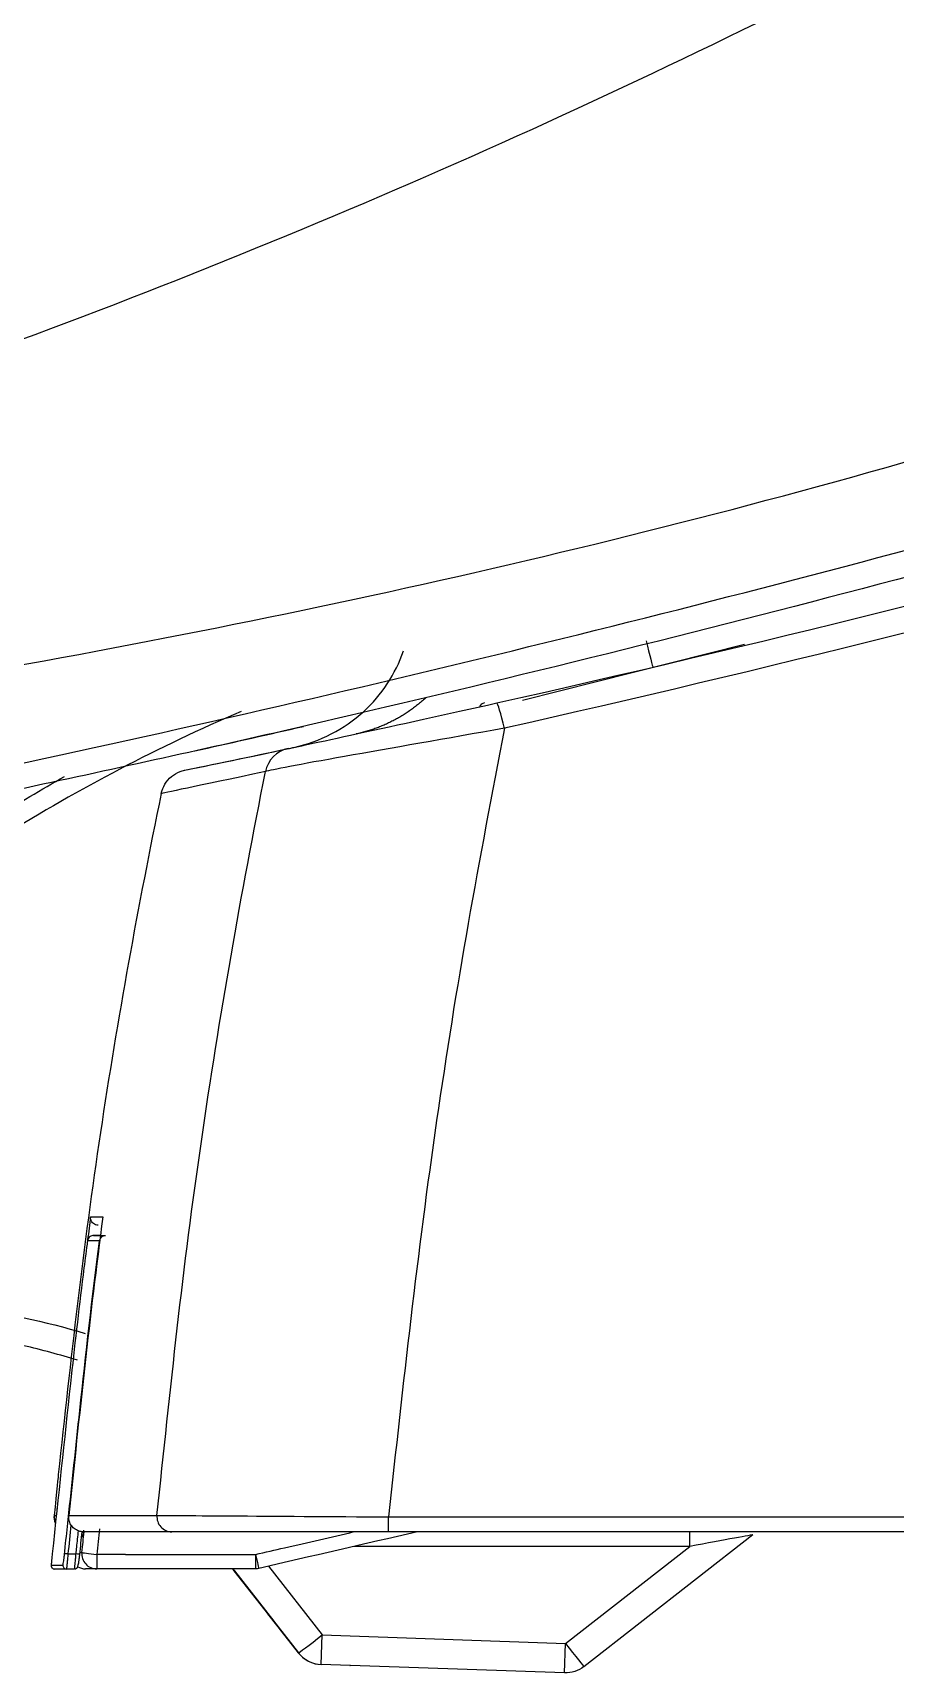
# Model space of a CAD drawing. Header units: millimetres. Extents: x 28 to 2974, y 8 to 3716.
# Drawn here: x 1909.7 to 1967.6, y 548.7 to 658.9 of the extents above; entities that cross this region are included whole.
import ezdxf

# ---------------------------------------------------------------- set-up
doc = ezdxf.new("R2010")
doc.units = ezdxf.units.MM
doc.layers.add('1LINE', color=7, linetype='CONTINUOUS')

msp = doc.modelspace()

# ---------------------------------------------------------------- linework, layer by layer
at = {"layer": '1LINE', "linetype": 'Continuous'}
for p, q in [((1957.45, 617.85), (1942.56, 614.07)), ((1914.24, 578.14), (1913.75, 578.14)), ((1958.01, 558.04), (1946.67, 549.18)), ((1912.04, 556.75), (1912.58, 556.75)), ((1913.97, 556.72), (1913.97, 555.75)), ((1924.63, 556.72), (1924.63, 555.75)), ((1953.79, 557.26), (1931.26, 557.26)), ((1945.44, 550.74), (1953.79, 557.26)), ((1912.47, 555.74), (1911.93, 555.74)), ((1923.1, 555.75), (1927.52, 550.1)), ((1927.52, 550.1), (1923.1, 555.75)), ((1923.2, 555.62), (1923.1, 555.75)), ((1923.1, 555.75), (1923.21, 555.62)), ((1925.85, 552.23), (1923.2, 555.62)), ((1923.21, 555.62), (1925.85, 552.23)), ((1925.49, 555.93), (1929.1, 551.31)), ((1925.45, 552.74), (1926.15, 551.85)), ((1926.15, 551.85), (1925.45, 552.74)), ((1925.85, 552.23), (1925.45, 552.74)), ((1925.45, 552.74), (1925.85, 552.23)), ((1926.15, 551.85), (1926.28, 551.68)), ((1926.28, 551.68), (1926.15, 551.85)), ((1926.28, 551.68), (1926.62, 551.25)), ((1926.62, 551.25), (1926.28, 551.68)), ((1926.62, 551.25), (1927.52, 550.1)), ((1927.52, 550.1), (1926.62, 551.25)), ((1929.03, 549.33), (1929.1, 551.31)), ((1929.1, 551.31), (1945.44, 550.74)), ((1927.52, 550.1), (1927.52, 550.1)), ((1927.52, 550.1), (1927.52, 550.1)), ((1945.37, 548.76), (1945.44, 550.74)), ((1945.37, 548.76), (1929.03, 549.33)), ((1929.03, 549.33), (1929.03, 549.33)), ((1929.03, 549.33), (1929.03, 549.33)), ((1930.96, 549.26), (1930.97, 549.26))]:
    msp.add_line(p, q, dxfattribs=at)
at = {"layer": '1LINE', "linetype": 'Continuous', "extrusion": (6.12303e-17, 0, -1)}
for start in [24.4159, 24.4116]:
    msp.add_arc((-1940.14, 613.46), 0.5, start, 75.7651, dxfattribs=at)
at = {"layer": '1LINE', "linetype": 'Continuous'}
for centre, radius, start, end in [((1674.68, 1796.33), 1212, 281.67107, 282.02617), ((1929.1, 551.33), 2, 218, 268.005), ((1929.1, 551.33), 2, 218, 268.005)]:
    msp.add_arc(centre, radius, start, end, dxfattribs=at)
at = {"layer": '1LINE', "linetype": 'Continuous', "extrusion": (0, 0, -1)}
for centre, radius, start, end in [((-1924.63, 556.75), 1, 256.9733, 270.0004), ((-1945.44, 550.76), 2, 232, 271.995)]:
    msp.add_arc(centre, radius, start, end, dxfattribs=at)
at = {"layer": '1LINE', "linetype": 'Continuous'}
for centre, major_axis, ratio, start_param, end_param in [((1941.26, 611.96), (0.44, -1.95), 0.064556, 1.681919, 3.141593), ((1927.25, 608.9), (0.42, -1.96), 0.996949, 3.141593, 4.298878), ((1914.39, 577.76), (-0.228, 0.03), 0.013843, 5.724595, 6.255513), ((1912.1, 559.24), (0, 1), 0.999997, 1.464392, 1.987522), ((1912.1, 559.24), (-0.995, 0.104), 0.696976, 6.279705, 6.804488), ((1919.01, 559.24), (0, 1), 0.997223, 1.464044, 3.141593), ((1933.53, 559.24), (0, 1), 0.034413, 3.141593, 4.713142), ((1953.79, 557.25), (0, -1), 0.000302, 1.579523, 3.139825), ((1953.75, 557.25), (4.26, 0.79), 0.000599, 6.282036, 7.846141), ((1912.04, 556.75), (-0.229, 0.024), 0.013882, 4.713867, 6.255247), ((1912.58, 556.75), (-0.229, 0.024), 0.013882, 3.113695, 4.713867), ((1913.97, 556.75), (0, -1), 0.999624, 4.606052, 6.283179), ((1913.97, 556.75), (0.994, -0.107), 0.034699, 3.168894, 4.716127), ((1924.63, 556.75), (-0.225, 0.974), 0.007871, 1.604804, 3.141593), ((1911.14, 555.97), (0, 0.23), 0.999934, 1.464394, 3.141586), ((1911.93, 555.97), (0, 0.23), 0.999614, 1.464386, 3.141586), ((1913.21, 556.75), (0, 1), 0.99993, 2.596786, 3.141586), ((1929.1, 551.33), (-1.58, -1.23), 0.006691, 0, 1.565186), ((1945.44, 550.76), (-1.23, 1.58), 0.00561, 1.577487, 3.141593)]:
    msp.add_ellipse(centre, major_axis=major_axis, ratio=ratio, start_param=start_param, end_param=end_param, dxfattribs=at)
for points, knots in [([(2037.05, 723.83), (2027.31, 718.64), (2006.77, 708.13), (1974.93, 693.27), (1941.64, 679.18), (1907.85, 666.36), (1873.62, 654.83), (1839.01, 644.62), (1806.58, 636.39), (1776.46, 629.85), (1748.73, 624.69), (1720.89, 620.37), (1693.16, 615.52), (1665.57, 611.01), (1638.08, 607.2), (1610.63, 604.74), (1584.9, 603.6), (1568.35, 602.8), (1560.96, 602.49)], [0, 0, 0, 0, 0.066765, 0.139737, 0.212696, 0.285624, 0.358506, 0.431327, 0.504073, 0.561048, 0.617964, 0.674825, 0.731644, 0.788406, 0.844085, 0.89968, 0.955204, 1, 1, 1, 1]), ([(2036.45, 705.08), (2031.67, 701.93), (2026.89, 698.82), (2016.98, 692.51), (2011.99, 689.39), (1996.83, 680.19), (1986.49, 674.26), (1965.62, 663.11), (1955.04, 657.86), (1933.37, 647.95), (1922.26, 643.32), (1899.49, 634.77), (1887.78, 630.84), (1863.9, 623.75), (1851.76, 620.59), (1827.14, 615.2), (1814.76, 613), (1796.2, 610.47), (1790.03, 609.76), (1777.69, 608.52), (1771.52, 607.99), (1759.21, 607.12), (1753.07, 606.77), (1740.78, 606.24), (1734.66, 606.08), (1716.44, 605.42), (1704.58, 604.88), (1681.45, 603.85), (1670.18, 603.36), (1653.78, 602.81), (1648.37, 602.66), (1637.9, 602.43), (1632.81, 602.35), (1622.95, 602.28), (1618.17, 602.29), (1608.92, 602.38), (1604.45, 602.48), (1595.87, 602.59), (1591.79, 602.62), (1584.38, 602.66), (1581.02, 602.66), (1574.99, 602.65), (1572.31, 602.63), (1567.59, 602.58), (1565.56, 602.55), (1562.3, 602.5), (1561.04, 602.48), (1559.27, 602.44), (1558.76, 602.42), (1558.63, 602.42)], [0, 0, 0, 0, 0.03125, 0.03125, 0.0625, 0.0625, 0.125, 0.125, 0.1875, 0.1875, 0.25, 0.25, 0.3125, 0.3125, 0.375, 0.375, 0.4375, 0.4375, 0.46875, 0.46875, 0.5, 0.5, 0.53125, 0.53125, 0.5625, 0.5625, 0.625, 0.625, 0.6875, 0.6875, 0.71875, 0.71875, 0.75, 0.75, 0.78125, 0.78125, 0.8125, 0.8125, 0.84375, 0.84375, 0.875, 0.875, 0.90625, 0.90625, 0.9375, 0.9375, 0.96875, 0.96875, 1, 1, 1, 1]), ([(1621.79, 605.89), (1640.26, 607.5), (1658.61, 610.11), (1696.49, 616.23), (1715.99, 619.78), (1755.16, 626.05), (1774.61, 629.68), (1832.43, 642.56), (1870.34, 653.57), (1917.48, 670.51), (1927.31, 674.22), (1937.09, 678.1)], [0, 0, 0, 0, 0.171283, 0.171283, 0.354228, 0.354228, 0.537174, 0.537174, 0.903064, 0.903064, 1, 1, 1, 1]), ([(1556.73, 600.63), (1556.7, 600.39), (1558.1, 600.17), (1562.33, 599.86), (1564.12, 599.76), (1568.34, 599.54), (1570.77, 599.43), (1576.28, 599.19), (1579.36, 599.06), (1586.21, 598.77), (1590, 598.62), (1598.07, 598.26), (1602.3, 598.04), (1611.09, 597.65), (1615.67, 597.49), (1629.84, 597.14), (1639.93, 597.06), (1661.11, 597.18), (1672.03, 597.38), (1694.43, 597.85), (1705.91, 598.13), (1723.51, 598.46), (1729.43, 598.55), (1741.41, 598.68), (1747.58, 598.8), (1765.94, 599.41), (1778.23, 600.17), (1796.71, 601.87), (1802.88, 602.52), (1815.26, 603.78), (1821.47, 604.42), (1840.15, 606.44), (1852.71, 607.94), (1877.57, 611.31), (1889.94, 613.19), (1927.09, 619.56), (1951.67, 625.01), (1988.36, 636.13), (2000.57, 640.32), (2025.1, 649.41), (2037.3, 654.21), (2049.23, 659.27)], [0, 0, 0, 0, 0.0625, 0.0625, 0.09375, 0.09375, 0.125, 0.125, 0.15625, 0.15625, 0.1875, 0.1875, 0.21875, 0.21875, 0.25, 0.25, 0.3125, 0.3125, 0.375, 0.375, 0.4375, 0.4375, 0.46875, 0.46875, 0.5, 0.5, 0.5625, 0.5625, 0.59375, 0.59375, 0.625, 0.625, 0.6875, 0.6875, 0.75, 0.75, 0.875, 0.875, 0.9375, 0.9375, 1, 1, 1, 1]), ([(1555.17, 586.01), (1555.16, 586.01), (1556.59, 585.89), (1562.28, 585.47), (1566.44, 585.16), (1577.39, 584.46), (1584.37, 584.04), (1596.46, 583.47), (1600.7, 583.29), (1609.46, 582.97), (1613.99, 582.82), (1628, 582.46), (1637.89, 582.32), (1658.75, 582.3), (1669.77, 582.42), (1692.32, 583), (1703.78, 583.44), (1727.01, 584.69), (1738.79, 585.48), (1762.66, 587.45), (1774.75, 588.61), (1799.19, 591.35), (1811.55, 592.92), (1836.15, 596.39), (1848.37, 598.32), (1872.7, 602.55), (1884.81, 604.85), (1921, 612.27), (1944.92, 617.92), (1992.33, 630.61), (2015.81, 637.63), (2039.07, 645.32)], [0, 0, 0, 0, 0.0625, 0.0625, 0.125, 0.125, 0.1875, 0.1875, 0.21875, 0.21875, 0.25, 0.25, 0.3125, 0.3125, 0.375, 0.375, 0.4375, 0.4375, 0.5, 0.5, 0.5625, 0.5625, 0.625, 0.625, 0.6875, 0.6875, 0.75, 0.75, 0.875, 0.875, 1, 1, 1, 1]), ([(2039.42, 643.51), (2015.8, 635.72), (1991.87, 628.61), (1955.5, 618.97), (1943.31, 615.94), (1924.94, 611.66), (1918.81, 610.28), (1909.58, 608.28), (1906.5, 607.62), (1901.88, 606.65), (1900.34, 606.33), (1897.26, 605.7), (1895.72, 605.39), (1894.17, 605.08)], [0, 0, 0, 0, 0.5, 0.5, 0.75, 0.75, 0.875, 0.875, 0.9375, 0.9375, 0.96875, 0.96875, 1, 1, 1, 1]), ([(1927.21, 610.93), (1928.95, 611.3), (1930.59, 612.15), (1933.09, 614.45), (1934.02, 615.85), (1934.56, 617.41)], [0, 0, 0, 0, 0.520654, 0.520654, 1, 1, 1, 1]), ([(1927.21, 610.93), (1928.95, 611.3), (1930.59, 612.15), (1933.09, 614.45), (1934.02, 615.85), (1934.56, 617.41)], [0, 0, 0, 0, 0.520654, 0.520654, 1, 1, 1, 1]), ([(1926.84, 610.85), (1927.1, 610.91), (1928.85, 611.28), (1934.14, 612.43), (1937.49, 613.16), (1940.82, 613.91)], [0, 0, 0, 0, 0.5, 0.5, 1, 1, 1, 1]), ([(1920.56, 610.69), (1922.83, 611.2), (1925.1, 611.71), (1927.53, 612.27), (1927.69, 612.3), (1927.84, 612.34)], [0, 0, 0, 0, 0.93532, 0.93532, 1, 1, 1, 1]), ([(1941.34, 612.21), (1937.49, 611.53), (1933.63, 610.86), (1927.59, 609.78), (1925.61, 609.41), (1925.3, 609.3)], [0, 0, 0, 0, 0.5, 0.5, 1, 1, 1, 1]), ([(1941.34, 612.21), (1940.51, 607.85), (1939.67, 603.48), (1938.13, 594.7), (1937.43, 590.29), (1935.5, 577.03), (1934.52, 568.13), (1933.56, 559.24)], [0, 0, 0, 0, 0.25, 0.25, 0.5, 0.5, 1, 1, 1, 1]), ([(1918.3, 607.83), (1918.35, 608.05), (1918.43, 608.27), (1918.66, 608.65), (1918.81, 608.83), (1919.16, 609.11), (1919.36, 609.23), (1919.66, 609.34), (1919.76, 609.37), (1919.86, 609.39)], [0, 0, 0, 0, 0.290266, 0.290266, 0.580532, 0.580532, 0.870799, 0.870799, 1, 1, 1, 1]), ([(1918.01, 559.34), (1918.46, 563.53), (1918.9, 567.73), (1919.85, 576.1), (1920.39, 580.29), (1922.2, 592.8), (1923.66, 601.09), (1925.3, 609.3)], [0, 0, 0, 0, 0.25, 0.25, 0.5, 0.5, 1, 1, 1, 1]), ([(1918.3, 607.83), (1916.74, 600.28), (1915.36, 592.68), (1913.07, 577.42), (1912.21, 569.75), (1911.39, 562.08)], [0, 0, 0, 0, 0.5, 0.5, 1, 1, 1, 1]), ([(1918.3, 607.83), (1916.74, 600.28), (1915.36, 592.68), (1913.07, 577.42), (1912.21, 569.75), (1911.39, 562.08)], [0, 0, 0, 0, 0.5, 0.5, 1, 1, 1, 1]), ([(1913.56, 579.4), (1913.64, 579.4), (1913.75, 579.4), (1914.02, 579.4), (1914.19, 579.4), (1914.38, 579.4)], [0, 0, 0, 0, 0.499966, 0.499966, 1, 1, 1, 1]), ([(1914.06, 578.84), (1914, 578.84), (1913.95, 578.85), (1913.84, 578.88), (1913.79, 578.91), (1913.7, 578.98), (1913.66, 579.02), (1913.61, 579.12), (1913.58, 579.17), (1913.56, 579.28), (1913.56, 579.35), (1913.56, 579.4)], [0, 0, 0, 0, 0.197721, 0.197721, 0.395443, 0.395443, 0.593157, 0.593157, 0.790883, 0.790883, 1, 1, 1, 1]), ([(1913.35, 577.79), (1913.33, 577.64), (1913.31, 577.49), (1913.21, 576.73), (1913.13, 576.12), (1912.75, 573.07), (1912.47, 570.64), (1911.79, 564.39), (1911.39, 560.58), (1910.98, 556.77)], [0, 0, 0, 0, 0.021746, 0.021746, 0.108732, 0.108732, 0.4567, 0.4567, 1, 1, 1, 1]), ([(1911.81, 556.77), (1911.82, 556.92), (1911.84, 557.08), (1911.92, 557.84), (1911.99, 558.45), (1912.31, 561.5), (1912.57, 563.94), (1913.24, 570.19), (1913.66, 573.99), (1914.16, 577.79)], [0, 0, 0, 0, 0.021748, 0.021748, 0.108741, 0.108741, 0.456712, 0.456712, 1, 1, 1, 1]), ([(1913.75, 578.14), (1913.74, 578.14), (1913.72, 578.14), (1913.67, 578.13), (1913.62, 578.12), (1913.54, 578.08), (1913.5, 578.06), (1913.44, 577.99), (1913.41, 577.96), (1913.37, 577.88), (1913.36, 577.83), (1913.35, 577.79)], [0, 0, 0, 0, 0.062265, 0.062265, 0.296704, 0.296704, 0.531144, 0.531144, 0.765569, 0.765569, 1, 1, 1, 1]), ([(1914.16, 577.79), (1913.97, 577.79), (1913.81, 577.79), (1913.54, 577.79), (1913.43, 577.79), (1913.35, 577.79)], [0, 0, 0, 0, 0.500068, 0.500068, 1, 1, 1, 1]), ([(1913.75, 578.14), (1913.83, 578.14), (1913.93, 578.14), (1914.2, 578.14), (1914.37, 578.14), (1914.56, 578.14)], [0, 0, 0, 0, 0.499853, 0.499853, 1, 1, 1, 1]), ([(1914.16, 577.79), (1914.16, 577.8), (1914.17, 577.81), (1914.18, 577.87), (1914.2, 577.91), (1914.24, 577.99), (1914.27, 578.02), (1914.34, 578.08), (1914.38, 578.1), (1914.47, 578.13), (1914.51, 578.14), (1914.56, 578.14)], [0, 0, 0, 0, 0.062659, 0.062659, 0.296912, 0.296912, 0.531247, 0.531247, 0.765641, 0.765641, 1, 1, 1, 1]), ([(1912.67, 569.78), (1911.48, 570.12), (1909.16, 570.78), (1905.73, 571.42), (1902.48, 571.81), (1899.44, 571.98), (1897.49, 571.93), (1896.55, 571.91)], [0, 0, 0, 0, 0.227334, 0.44107, 0.641085, 0.827363, 1, 1, 1, 1]), ([(1911.11, 559.34), (1911.12, 559.34), (1911.13, 559.34), (1911.18, 559.34), (1911.21, 559.34), (1911.25, 559.34)], [0, 0, 0, 0, 0.444361, 0.444361, 1, 1, 1, 1]), ([(1913.09, 558.24), (1912.97, 558.24), (1912.86, 558.26), (1912.65, 558.33), (1912.55, 558.39), (1912.37, 558.53), (1912.3, 558.61), (1912.18, 558.8), (1912.13, 558.91), (1912.1, 559.08), (1912.09, 559.15), (1912.09, 559.26), (1912.09, 559.3), (1912.09, 559.34)], [0, 0, 0, 0, 0.201525, 0.201525, 0.403048, 0.403048, 0.604604, 0.604604, 0.806137, 0.806137, 0.926683, 0.926683, 1, 1, 1, 1]), ([(1918.01, 559.34), (1918.3, 559.34), (1920.13, 559.33), (1925.84, 559.29), (1929.7, 559.27), (1933.56, 559.24)], [0, 0, 0, 0, 0.5, 0.5, 1, 1, 1, 1]), ([(1933.56, 559.24), (1934.23, 559.24), (1934.89, 559.24), (1938.23, 559.24), (1940.89, 559.24), (1951.92, 559.24), (1960.28, 559.24), (1968.63, 559.24)], [0, 0, 0, 0, 0.056976, 0.056976, 0.28488, 0.28488, 1, 1, 1, 1]), ([(1912.58, 556.75), (1912.6, 556.9), (1912.61, 557.06), (1912.67, 557.57), (1912.71, 557.94), (1912.74, 558.3)], [0, 0, 0, 0, 0.295275, 0.295275, 1, 1, 1, 1]), ([(1933.53, 558.24), (1929.92, 558.24), (1926.32, 558.24), (1920.99, 558.24), (1919.27, 558.24), (1919.01, 558.24)], [0, 0, 0, 0, 0.5, 0.5, 1, 1, 1, 1]), ([(1924.63, 556.72), (1925.28, 556.87), (1925.93, 557.02), (1928.14, 557.53), (1929.7, 557.89), (1931.26, 558.25)], [0, 0, 0, 0, 0.29373, 0.29373, 1, 1, 1, 1]), ([(1910.98, 556.77), (1910.98, 556.71), (1910.97, 556.65), (1910.95, 556.5), (1910.95, 556.42), (1910.93, 556.28), (1910.93, 556.21), (1910.92, 556.11), (1910.91, 556.06), (1910.91, 556.01), (1910.91, 555.99), (1910.91, 555.99)], [0, 0, 0, 0, 0.152455, 0.152455, 0.365327, 0.365327, 0.577126, 0.577126, 0.78855, 0.78855, 1, 1, 1, 1]), ([(1911.7, 555.99), (1911.7, 555.99), (1911.71, 556), (1911.71, 556.03), (1911.72, 556.07), (1911.73, 556.16), (1911.74, 556.22), (1911.76, 556.35), (1911.77, 556.43), (1911.79, 556.6), (1911.8, 556.69), (1911.81, 556.77)], [0, 0, 0, 0, 0.142375, 0.142375, 0.356041, 0.356041, 0.570617, 0.570617, 0.785312, 0.785312, 1, 1, 1, 1]), ([(1912.04, 556.75), (1912.03, 556.64), (1912.02, 556.52), (1912, 556.31), (1911.99, 556.21), (1911.97, 556.03), (1911.96, 555.95), (1911.95, 555.83), (1911.94, 555.79), (1911.93, 555.75), (1911.93, 555.74), (1911.93, 555.74)], [0, 0, 0, 0, 0.214529, 0.214529, 0.429085, 0.429085, 0.643639, 0.643639, 0.857447, 0.857447, 1, 1, 1, 1]), ([(1912.47, 555.74), (1912.48, 555.74), (1912.48, 555.75), (1912.49, 555.79), (1912.49, 555.83), (1912.51, 555.95), (1912.51, 556.03), (1912.53, 556.21), (1912.54, 556.31), (1912.56, 556.52), (1912.57, 556.64), (1912.58, 556.75)], [0, 0, 0, 0, 0.142553, 0.142553, 0.356361, 0.356361, 0.570915, 0.570915, 0.785471, 0.785471, 1, 1, 1, 1]), ([(1912.81, 556.72), (1912.8, 556.64), (1912.79, 556.55), (1912.77, 556.38), (1912.76, 556.31), (1912.74, 556.17), (1912.73, 556.11), (1912.73, 556.06), (1912.73, 556.06), (1912.73, 556.05)], [0, 0, 0, 0, 0.324126, 0.324126, 0.648255, 0.648255, 0.972182, 0.972182, 1, 1, 1, 1]), ([(1915.91, 556.72), (1915.8, 556.72), (1915.51, 556.72), (1915.04, 556.72), (1914.51, 556.72), (1914.14, 556.72), (1913.97, 556.72)], [0, 0, 0, 0, 0.17, 0.44, 0.73, 1, 1, 1, 1]), ([(1910.92, 556.13), (1910.92, 556.1), (1910.91, 556.03), (1910.91, 556), (1910.91, 555.97), (1910.91, 555.94), (1910.92, 555.9), (1910.94, 555.85), (1910.97, 555.81), (1910.99, 555.79)], [0, 0, 0, 0, 0.17495, 0.5493, 0.670577, 0.716693, 0.780358, 0.871383, 1, 1, 1, 1]), ([(1910.91, 555.99), (1910.91, 555.99), (1910.91, 555.99), (1910.92, 555.99), (1910.93, 555.99), (1910.97, 555.99), (1911, 555.99), (1911.2, 555.99), (1911.42, 555.99), (1911.7, 555.99)], [0, 0, 0, 0, 0.011383, 0.011383, 0.056917, 0.056917, 0.239051, 0.239051, 1, 1, 1, 1]), ([(1910.99, 555.79), (1910.99, 555.79), (1911.01, 555.77), (1911.06, 555.75), (1911.11, 555.74), (1911.14, 555.74)], [0, 0, 0, 0, 0.027543, 0.515252, 1, 1, 1, 1]), ([(1912.49, 555.74), (1912.5, 555.74), (1912.54, 555.74), (1912.59, 555.77), (1912.64, 555.8), (1912.67, 555.84), (1912.69, 555.87), (1912.69, 555.9), (1912.7, 555.92), (1912.71, 555.96), (1912.72, 556.01), (1912.72, 556.05)], [0, 0, 0, 0, 0.064984, 0.173894, 0.265289, 0.343499, 0.407995, 0.462426, 0.528076, 0.655466, 1, 1, 1, 1]), ([(1913.97, 555.75), (1913.96, 555.75), (1913.95, 555.75), (1913.85, 555.75), (1913.76, 555.75), (1913.6, 555.75), (1913.53, 555.75), (1913.4, 555.75), (1913.34, 555.75), (1913.26, 555.75), (1913.23, 555.75), (1913.21, 555.75)], [0, 0, 0, 0, 0.030162, 0.030162, 0.295368, 0.295368, 0.565175, 0.565175, 0.834982, 0.834982, 1, 1, 1, 1]), ([(1924.63, 555.75), (1923.96, 555.75), (1923.3, 555.75), (1919.74, 555.75), (1916.86, 555.75), (1913.97, 555.75)], [0, 0, 0, 0, 0.187642, 0.187642, 1, 1, 1, 1])]:
    msp.add_open_spline(points, degree=3, knots=knots, dxfattribs=at)
for points in [[(1940.82, 613.91), (1975.55, 621.73), (2009.72, 631.03), (2043.3, 641.75)], [(2044.09, 640.28), (2010.42, 629.47), (1976.16, 620.09), (1941.34, 612.21)], [(1950.85, 618.09), (1951.08, 617.13), (1951.29, 616.32), (1951.31, 616.32)], [(1923.66, 613.35), (1918.14, 610.97), (1912.8, 608.17), (1907.68, 604.97)], [(1919.86, 609.39), (1919.86, 609.39), (1922.18, 609.86), (1926.84, 610.85)], [(1907.16, 606.21), (1908.69, 607.17), (1910.24, 608.09), (1911.81, 608.98)], [(1925.3, 609.3), (1920.64, 608.31), (1918.31, 607.84), (1918.3, 607.83)], [(1914.38, 579.4), (1913.49, 572.73), (1912.8, 566.04), (1912.09, 559.34)], [(1913.56, 579.4), (1913.49, 578.89), (1913.42, 578.37), (1913.36, 577.85)], [(1896.46, 573.69), (1902.15, 573.96), (1907.79, 573.2), (1913.2, 571.56)], [(1911.39, 562.08), (1911.39, 562.08), (1911.28, 560.97), (1911.11, 559.34)], [(1911.31, 559.9), (1911.29, 559.72), (1911.27, 559.53), (1911.25, 559.34)], [(1912.24, 558.69), (1912.17, 558.05), (1912.1, 557.4), (1912.04, 556.75)], [(1912.09, 559.34), (1913.18, 559.34), (1915.15, 559.34), (1918.01, 559.34)], [(1912.97, 558.24), (1912.92, 557.73), (1912.86, 557.23), (1912.81, 556.72)], [(1913.02, 557.91), (1912.99, 557.91), (1912.96, 557.91), (1912.93, 557.91)], [(1912.98, 556.86), (1913.03, 557.32), (1913.07, 557.78), (1913.12, 558.24)], [(1913.07, 558.35), (1913.06, 558.21), (1913.04, 558.06), (1913.02, 557.91)], [(1919.01, 558.24), (1916.15, 558.24), (1914.17, 558.24), (1913.09, 558.24)], [(1914.15, 558.44), (1914.09, 557.87), (1914.03, 557.29), (1913.97, 556.72)], [(1935.49, 558.24), (1931.95, 557.42), (1928.4, 556.6), (1924.85, 555.78)], [(1968.58, 558.24), (1956.9, 558.24), (1945.22, 558.24), (1933.53, 558.24)], [(1912.82, 556.86), (1912.87, 556.86), (1912.92, 556.86), (1912.98, 556.86)], [(1915.91, 556.72), (1918.81, 556.72), (1921.72, 556.72), (1924.63, 556.72)], [(1911.93, 555.74), (1911.56, 555.74), (1911.29, 555.74), (1911.14, 555.74)], [(1927.52, 550.1), (1927.56, 550.05), (1927.6, 550), (1927.64, 549.96)], [(1927.64, 549.96), (1927.99, 549.58), (1928.5, 549.35), (1929.03, 549.33)]]:
    msp.add_open_spline(points, degree=3, dxfattribs=at)
msp.add_rational_spline([(1936.09, 614.29), (1934.08, 612.41), (1931.39, 611.83)], [0.931095099901, 0.930220689508, 1], degree=2, dxfattribs=at)

doc.saveas('drawing.dxf')
